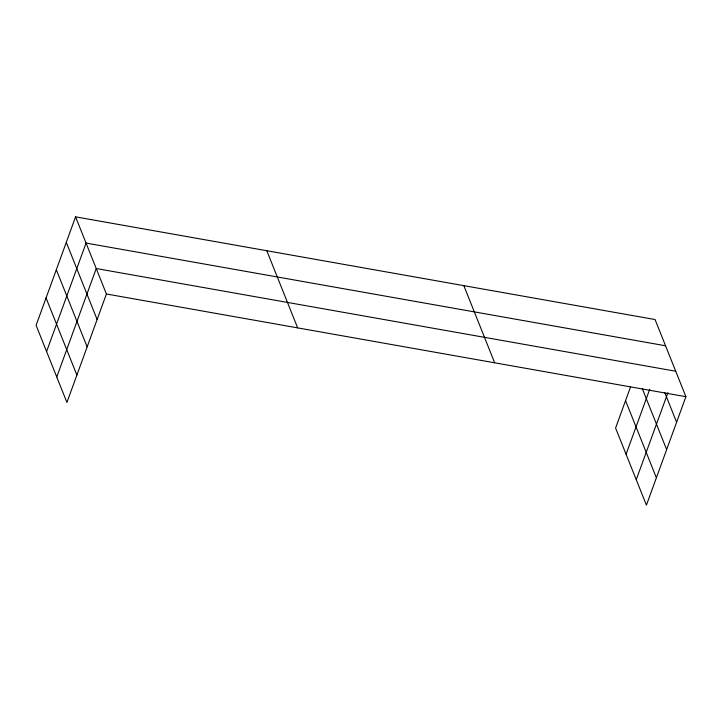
<?xml version="1.0" encoding="UTF-8"?>
<svg xmlns="http://www.w3.org/2000/svg" width="722" height="722" viewBox="0 0 722 722"><rect width="100%" height="100%" fill="white"/><g stroke="black" fill="none" stroke-linecap="round" stroke-linejoin="round"><path stroke-width="1.08" d="M75.575 216.844L36.1 325.306L66.929 402.461L106.414 293.989L75.575 216.844L655.071 319.539L685.9 396.694L646.425 505.156L615.586 428.011L630.496 387.064M46.587 351.542L86.062 243.07L665.549 345.775M56.758 377.001L96.234 268.53L675.729 371.234M626.073 454.237L649.746 389.203M636.244 479.697L667.922 392.678M106.414 293.989L685.9 396.694M664.809 392.687L676.604 422.226M642.264 388.58L666.65 449.589M625.55 400.638L656.379 477.793M463.84 285.65L494.669 362.805M266.806 250.733L297.644 327.878M66.289 242.366L97.118 319.521M56.325 269.739L87.154 346.894M46.064 297.933L76.893 375.088"/></g></svg>
